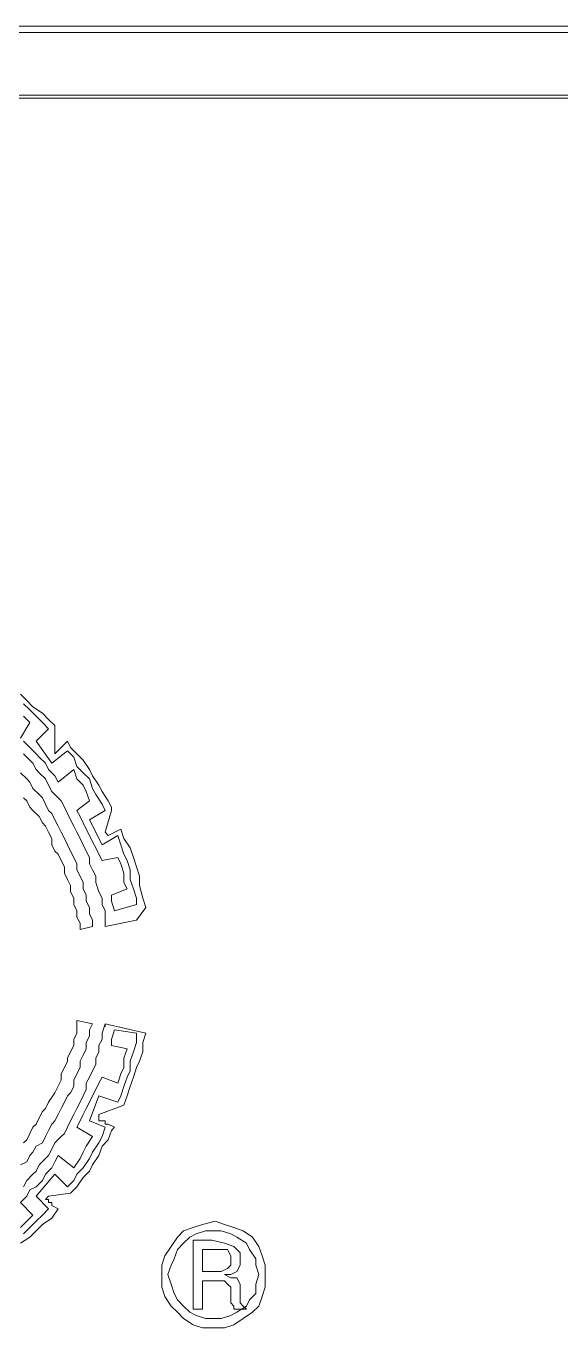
# Model space of a CAD drawing. Extents: x -66030 to 95157, y -13132 to 45879.
# Drawn here: x 86272 to 86938, y 41460 to 43081 of the extents above; entities that cross this region are included whole.
import ezdxf

# ---------------------------------------------------------------- set-up
doc = ezdxf.new("R2010")
doc.units = 0
doc.header["$LTSCALE"] = 100
doc.header["$MEASUREMENT"] = 0
doc.layers.get('0').update_dxf_attribs({"linetype": 'CONTINUOUS'})

msp = doc.modelspace()

# ---------------------------------------------------------------- linework, layer by layer
at = {"lineweight": 0}
for points in [[(88183.1, 43080.6), (83777.2, 43080.6), (83777.2, 43072.8), (88183.1, 43072.8)], [(88101.1, 42994.7), (83863.1, 42994.7), (83863.1, 42990.8), (88101.1, 42990.8)], [(83863.1, 42994.7), (83863.1, 42990.8), (88101.1, 42990.8), (88101.1, 42994.7), (83863.1, 42994.7), (83863.1, 42994.7), (83863.1, 42994.7), (83863.1, 42994.7), (83863.1, 42994.7)], [(86507.5, 41592.5), (86519.2, 41588.6), (86530.9, 41584.7), (86542.6, 41580.7), (86554.3, 41572.9), (86562.1, 41561.2), (86566.1, 41549.5), (86570, 41537.8), (86570, 41526.1), (86570, 41510.4), (86566.1, 41498.7), (86562.1, 41487), (86554.3, 41479.2), (86542.6, 41471.4), (86530.9, 41463.6), (86519.2, 41459.7), (86507.5, 41459.7), (86491.8, 41459.7), (86480.1, 41463.6), (86468.4, 41471.4), (86460.6, 41479.2), (86452.8, 41487), (86445, 41498.7), (86441.1, 41510.4), (86441.1, 41526.1), (86441.1, 41537.8), (86445, 41549.5), (86452.8, 41561.2), (86460.6, 41572.9), (86468.4, 41580.7), (86480.1, 41584.7), (86491.8, 41588.6), (86507.5, 41592.5)], [(86507.5, 41580.7), (86515.3, 41580.7), (86527, 41576.8), (86534.8, 41572.9), (86546.5, 41565.1), (86550.4, 41557.3), (86558.2, 41545.6), (86558.2, 41537.8), (86562.1, 41526.1), (86558.2, 41514.3), (86558.2, 41502.6), (86550.4, 41494.8), (86546.5, 41487), (86534.8, 41479.2), (86527, 41475.3), (86515.3, 41471.4), (86507.5, 41471.4), (86495.7, 41471.4), (86484, 41475.3), (86476.2, 41479.2), (86468.4, 41487), (86460.6, 41494.8), (86456.7, 41502.6), (86452.8, 41514.3), (86448.9, 41526.1), (86452.8, 41537.8), (86456.7, 41545.6), (86460.6, 41557.3), (86468.4, 41565.1), (86476.2, 41572.9), (86484, 41576.8), (86495.7, 41580.7), (86507.5, 41580.7)], [(86491.8, 41518.3), (86491.8, 41483.1), (86480.1, 41483.1), (86480.1, 41569), (86503.6, 41569), (86519.2, 41565.1), (86530.9, 41561.2), (86538.7, 41553.4), (86538.7, 41541.7), (86538.7, 41537.8), (86534.8, 41530), (86527, 41526.1), (86519.2, 41526.1), (86527, 41522.2), (86534.8, 41522.2), (86538.7, 41514.3), (86538.7, 41510.4), (86538.7, 41498.7), (86538.7, 41490.9), (86538.7, 41490.9), (86538.7, 41490.9), (86542.6, 41487), (86546.5, 41483.1), (86546.5, 41483.1), (86530.9, 41483.1), (86530.9, 41487), (86527, 41490.9), (86527, 41498.7), (86527, 41506.5), (86527, 41510.4), (86523.1, 41514.3), (86519.2, 41518.3), (86511.4, 41518.3), (86491.8, 41518.3)], [(86491.8, 41557.3), (86491.8, 41530), (86507.5, 41530), (86515.3, 41530), (86523.1, 41533.9), (86527, 41537.8), (86527, 41545.6), (86527, 41549.5), (86523.1, 41557.3), (86515.3, 41557.3), (86507.5, 41557.3), (86491.8, 41557.3)]]:
    msp.add_lwpolyline(points, close=True, dxfattribs=at)
for points in [[(86265.3, 42248.7), (86273.1, 42240.9), (86280.9, 42233), (86292.6, 42225.2), (86300.4, 42217.4), (86308.3, 42209.6), (86308.3, 42209.6), (86308.3, 42178.4), (86308.3, 42174.5), (86316.1, 42182.3), (86323.9, 42190.1), (86323.9, 42190.1), (86323.9, 42190.1), (86327.8, 42182.3), (86335.6, 42174.5), (86343.4, 42166.6), (86351.2, 42154.9), (86355.1, 42147.1), (86362.9, 42135.4), (86366.9, 42127.6), (86374.7, 42115.9), (86378.6, 42108.1), (86378.6, 42104.1), (86370.8, 42076.8), (86374.7, 42072.9), (86390.3, 42080.7), (86394.2, 42069), (86402, 42057.3), (86405.9, 42045.6), (86409.8, 42033.8), (86413.7, 42022.1), (86413.7, 42010.4), (86417.6, 41994.8), (86421.5, 41983.1), (86409.8, 41967.4), (86370.8, 41959.6), (86370.8, 41959.6), (86370.8, 41959.6), (86370.8, 41971.3), (86370.8, 41979.2), (86366.9, 41987), (86366.9, 41994.8), (86362.9, 42002.6), (86359, 42014.3), (86359, 42022.1), (86355.1, 42029.9), (86351.2, 42037.7), (86351.2, 42045.6), (86347.3, 42053.4), (86343.4, 42061.2), (86339.5, 42069), (86335.6, 42076.8), (86331.7, 42084.6), (86327.8, 42092.4), (86323.9, 42100.2), (86320, 42108.1), (86316.1, 42115.9), (86308.3, 42123.7), (86304.4, 42127.6), (86300.4, 42135.4), (86296.5, 42143.2), (86288.7, 42151), (86284.8, 42154.9), (86280.9, 42162.7), (86273.1, 42170.5), (86269.2, 42174.5)], [(86269.2, 42190.1), (86277, 42182.3), (86284.8, 42174.5), (86288.7, 42170.5), (86296.5, 42162.7), (86300.4, 42154.9), (86308.3, 42147.1), (86312.2, 42139.3), (86331.7, 42154.9), (86335.6, 42143.2), (86343.4, 42135.4), (86347.3, 42127.6), (86351.2, 42115.9), (86335.6, 42104.1), (86339.5, 42096.3), (86343.4, 42088.5), (86347.3, 42080.7), (86351.2, 42072.9), (86355.1, 42065.1), (86359, 42057.3), (86362.9, 42049.5), (86366.9, 42041.7), (86386.4, 42045.6), (86390.3, 42037.7), (86394.2, 42026), (86394.2, 42014.3), (86398.1, 42006.5), (86378.6, 41998.7), (86378.6, 41990.9), (86382.5, 41979.2), (86409.8, 41987), (86409.8, 41994.8), (86405.9, 42006.5), (86402, 42018.2), (86402, 42029.9), (86398.1, 42041.7), (86394.2, 42049.5), (86390.3, 42061.2), (86386.4, 42072.9), (86366.9, 42061.2), (86351.2, 42092.4), (86370.8, 42104.1), (86366.9, 42112), (86359, 42123.7), (86355.1, 42131.5), (86351.2, 42143.2), (86343.4, 42151), (86335.6, 42158.8), (86331.7, 42170.5), (86323.9, 42178.4), (86304.4, 42162.7), (86284.8, 42190.1), (86300.4, 42205.7), (86292.6, 42213.5), (86284.8, 42221.3), (86277, 42229.1), (86269.2, 42236.9)], [(86269.2, 42221.3), (86277, 42213.5), (86265.3, 42194)], [(86269.2, 42119.8), (86273.1, 42115.9), (86277, 42108.1), (86280.9, 42104.1), (86288.7, 42096.3), (86292.6, 42088.5), (86296.5, 42084.6), (86300.4, 42076.8), (86304.4, 42069), (86304.4, 42061.2), (86308.3, 42053.4), (86312.2, 42049.5), (86316.1, 42041.7), (86320, 42033.8), (86320, 42026), (86323.9, 42018.2), (86327.8, 42010.4), (86327.8, 42002.6), (86331.7, 41994.8), (86331.7, 41987), (86335.6, 41979.2), (86335.6, 41971.3), (86339.5, 41963.5), (86339.5, 41955.7), (86355.1, 41959.6), (86355.1, 41967.4), (86351.2, 41975.2), (86351.2, 41983.1), (86347.3, 41990.9), (86347.3, 41998.7), (86343.4, 42006.5), (86343.4, 42014.3), (86339.5, 42022.1), (86335.6, 42029.9), (86335.6, 42037.7), (86331.7, 42045.6), (86327.8, 42053.4), (86323.9, 42061.2), (86320, 42069), (86316.1, 42076.8), (86312.2, 42084.6), (86308.3, 42092.4), (86304.4, 42100.2), (86300.4, 42104.1), (86296.5, 42112), (86292.6, 42119.8), (86288.7, 42123.7), (86280.9, 42131.5), (86277, 42139.3), (86273.1, 42143.2), (86265.3, 42151)], [(86265.3, 41662.8), (86273.1, 41666.7), (86277, 41674.5), (86280.9, 41678.4), (86284.8, 41686.2), (86292.6, 41690.1), (86296.5, 41697.9), (86300.4, 41705.7), (86304.4, 41713.5), (86308.3, 41717.5), (86312.2, 41725.3), (86316.1, 41733.1), (86320, 41740.9), (86323.9, 41748.7), (86327.8, 41752.6), (86331.7, 41760.4), (86331.7, 41768.2), (86335.6, 41776), (86339.5, 41783.9), (86339.5, 41791.7), (86343.4, 41799.5), (86347.3, 41807.3), (86347.3, 41815.1), (86351.2, 41822.9), (86351.2, 41830.7), (86355.1, 41838.5), (86335.6, 41842.4), (86335.6, 41834.6), (86335.6, 41826.8), (86331.7, 41819), (86331.7, 41811.2), (86327.8, 41803.4), (86323.9, 41795.6), (86323.9, 41791.7), (86320, 41783.9), (86316.1, 41776), (86316.1, 41768.2), (86308.3, 41752.6), (86300.4, 41740.9), (86296.5, 41733.1), (86292.6, 41729.2), (86288.7, 41721.4), (86284.8, 41713.5), (86280.9, 41709.6), (86277, 41701.8), (86273.1, 41694), (86269.2, 41690.1)], [(86269.2, 41635.4), (86273.1, 41643.2), (86280.9, 41651.1), (86284.8, 41655), (86288.7, 41662.8), (86296.5, 41670.6), (86300.4, 41674.5), (86304.4, 41682.3), (86308.3, 41690.1), (86316.1, 41697.9), (86320, 41701.8), (86323.9, 41709.6), (86327.8, 41717.5), (86331.7, 41725.3), (86335.6, 41733.1), (86339.5, 41740.9), (86343.4, 41748.7), (86347.3, 41756.5), (86347.3, 41764.3), (86351.2, 41772.1), (86355.1, 41780), (86359, 41787.8), (86359, 41795.6), (86362.9, 41803.4), (86362.9, 41811.2), (86366.9, 41819), (86366.9, 41826.8), (86370.8, 41838.5), (86370.8, 41834.6), (86370.8, 41838.5), (86370.8, 41838.5), (86421.5, 41826.8), (86421.5, 41826.8), (86421.5, 41826.8), (86417.6, 41815.1), (86417.6, 41803.4), (86413.7, 41791.7), (86409.8, 41783.9), (86405.9, 41772.1), (86402, 41760.4), (86398.1, 41748.7), (86394.2, 41737), (86362.9, 41725.3), (86362.9, 41721.4), (86362.9, 41721.4), (86362.9, 41721.4), (86362.9, 41721.4), (86362.9, 41717.5), (86362.9, 41717.5), (86362.9, 41717.5), (86362.9, 41717.5), (86362.9, 41717.5), (86366.9, 41717.5), (86366.9, 41717.5), (86366.9, 41717.5), (86366.9, 41717.5), (86366.9, 41717.5), (86366.9, 41717.5), (86366.9, 41717.5), (86366.9, 41717.5), (86366.9, 41717.5), (86366.9, 41717.5), (86366.9, 41717.5), (86366.9, 41717.5), (86366.9, 41717.5), (86366.9, 41717.5), (86366.9, 41717.5), (86366.9, 41717.5), (86366.9, 41717.5), (86366.9, 41717.5), (86370.8, 41717.5), (86370.8, 41717.5), (86370.8, 41717.5), (86370.8, 41717.5), (86370.8, 41717.5), (86370.8, 41717.5), (86370.8, 41717.5), (86370.8, 41717.5), (86370.8, 41717.5), (86370.8, 41717.5), (86370.8, 41717.5), (86370.8, 41717.5), (86370.8, 41717.5), (86370.8, 41713.5), (86370.8, 41713.5), (86370.8, 41713.5), (86370.8, 41713.5), (86374.7, 41713.5), (86374.7, 41713.5), (86374.7, 41713.5), (86374.7, 41713.5), (86382.5, 41709.6), (86378.6, 41705.7), (86378.6, 41705.7), (86378.6, 41705.7), (86378.6, 41705.7), (86378.6, 41705.7), (86374.7, 41694), (86366.9, 41686.2), (86362.9, 41674.5), (86355.1, 41662.8), (86351.2, 41655), (86343.4, 41647.1), (86335.6, 41635.4), (86327.8, 41627.6), (86300.4, 41623.7), (86296.5, 41619.8), (86296.5, 41619.8), (86296.5, 41619.8), (86296.5, 41619.8), (86296.5, 41619.8), (86296.5, 41619.8), (86296.5, 41619.8), (86300.4, 41619.8), (86300.4, 41619.8), (86300.4, 41619.8), (86300.4, 41619.8), (86300.4, 41619.8), (86300.4, 41615.9), (86300.4, 41615.9), (86300.4, 41615.9), (86300.4, 41615.9), (86300.4, 41615.9), (86300.4, 41615.9), (86300.4, 41615.9), (86300.4, 41615.9), (86300.4, 41615.9), (86300.4, 41615.9), (86304.4, 41615.9), (86304.4, 41615.9), (86304.4, 41612), (86304.4, 41612), (86304.4, 41612), (86304.4, 41612), (86312.2, 41608.1), (86304.4, 41596.4), (86292.6, 41588.6), (86284.8, 41580.7), (86277, 41572.9), (86265.3, 41565.1)], [(86269.2, 41576.8), (86277, 41584.7), (86284.8, 41592.5), (86292.6, 41600.3), (86300.4, 41608.1), (86284.8, 41623.7), (86308.3, 41651.1), (86323.9, 41635.4), (86331.7, 41643.2), (86335.6, 41651.1), (86343.4, 41658.9), (86351.2, 41670.6), (86355.1, 41678.4), (86362.9, 41690.1), (86366.9, 41697.9), (86370.8, 41709.6), (86351.2, 41717.5), (86362.9, 41748.7), (86386.4, 41740.9), (86390.3, 41748.7), (86394.2, 41760.4), (86398.1, 41772.1), (86402, 41780), (86402, 41791.7), (86405.9, 41803.4), (86409.8, 41815.1), (86409.8, 41826.8), (86409.8, 41826.8), (86382.5, 41830.7), (86378.6, 41819), (86378.6, 41811.2), (86398.1, 41807.3), (86394.2, 41795.6), (86394.2, 41783.9), (86390.3, 41776), (86386.4, 41764.3), (86366.9, 41772.1), (86362.9, 41764.3), (86359, 41756.5), (86355.1, 41748.7), (86351.2, 41740.9), (86347.3, 41733.1), (86343.4, 41725.3), (86339.5, 41717.5), (86335.6, 41709.6), (86355.1, 41697.9), (86347.3, 41686.2), (86343.4, 41678.4), (86339.5, 41670.6), (86331.7, 41658.9), (86312.2, 41674.5), (86308.3, 41666.7), (86304.4, 41658.9), (86296.5, 41651.1), (86292.6, 41643.2), (86284.8, 41635.4), (86277, 41631.5), (86273.1, 41623.7), (86265.3, 41615.9), (86280.9, 41600.3), (86273.1, 41592.5), (86265.3, 41584.7)]]:
    msp.add_lwpolyline(points, dxfattribs=at)

doc.saveas('drawing.dxf')
